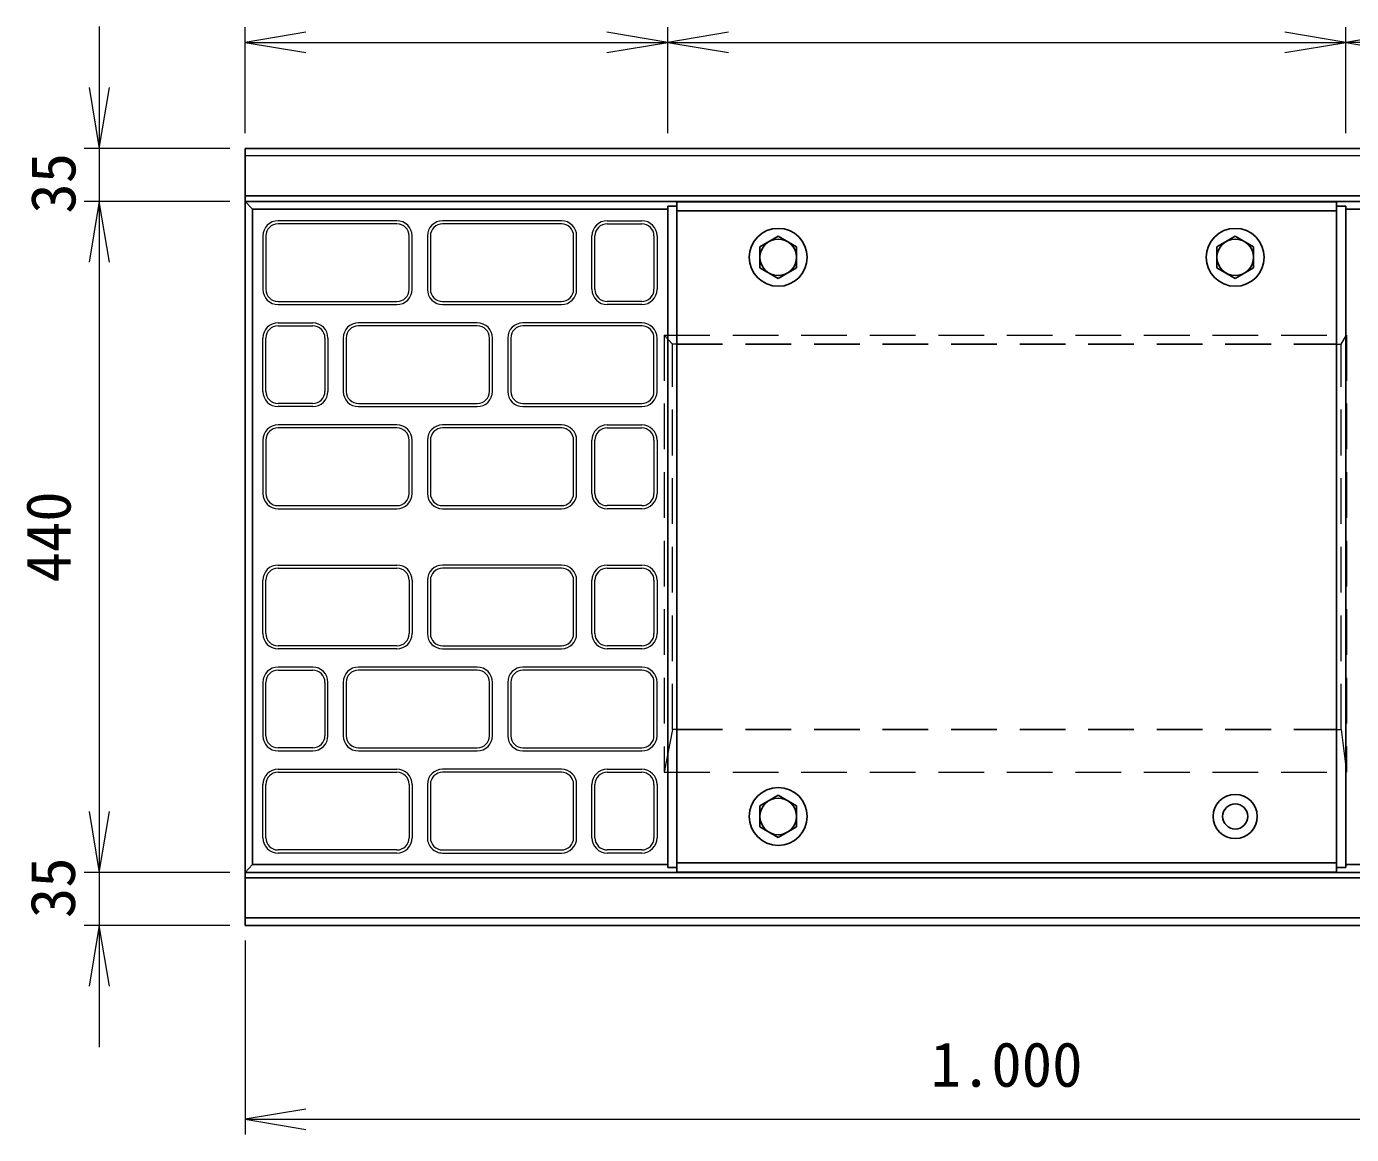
# Model space of a CAD drawing. Units: millimetres at full size, sheet at 1:20. Extents: x 0 to 8400, y -600 to 5940.
# Drawn here: x 6810 to 7679, y 2520 to 3248 of the extents above; entities that cross this region are included whole.
import ezdxf
from ezdxf.enums import TextEntityAlignment as Align

# ---------------------------------------------------------------- set-up
doc = ezdxf.new("R2010")
doc.units = ezdxf.units.MM
doc.header["$LTSCALE"] = 20
doc.linetypes.add('USER4', pattern=[2.25, 1.5, -0.75])
for name, color, linetype, lineweight in [('1', 7, 'Continuous', 9), ('_0-E_50-BASEPLATE', 3, 'Continuous', 25), ('_1-9_20-FRAME', 2, 'Continuous', 25), ('CON（太線）', 1, 'Continuous', 25), ('構造物-寸法', 7, 'Continuous', 9)]:
    doc.layers.add(name, color=color, linetype=linetype, lineweight=lineweight)
doc.styles.add('ＭＳ ゴシック', font='')
doc.styles.get('ＭＳ ゴシック').set_extended_font_data('MS Gothic')

# ---------------------------------------------------------------- blocks, each defined once
blk = doc.blocks.new('open_arrow')
at = {"color": 0, "linetype": 'Continuous', "lineweight": -2}
blk.add_lwpolyline([(7.5, 1.25), (0, 0), (7.5, -1.25)], dxfattribs=at)

msp = doc.modelspace()

# ---------------------------------------------------------------- linework, layer by layer
at = {"layer": '1'}
for p, q in [((6857.3, 3247.75), (6857.3, 3052.96)), ((6942.97, 3167.75), (6847.3, 3167.75)), ((7952.97, 3162.75), (6952.97, 3162.75)), ((6942.97, 3132.96), (6847.3, 3132.96)), ((6942.97, 3132.96), (6847.3, 3132.96)), ((6857.3, 3132.96), (6857.3, 2692.55)), ((6857.3, 2772.55), (6857.3, 2577.75)), ((6942.97, 2692.55), (6847.3, 2692.55)), ((6942.97, 2692.55), (6847.3, 2692.55)), ((6942.97, 2657.75), (6847.3, 2657.75))]:
    msp.add_line(p, q, dxfattribs=at)
at = {"layer": '_0-E_50-BASEPLATE'}
msp.add_circle((7602.97, 2729.25), 14.5, dxfattribs=at)
at = {"layer": '_1-9_20-FRAME'}
for p, q in [((7236.47, 3132.75), (7236.47, 3126.75)), ((7236.47, 3132.75), (7669.47, 3132.75)), ((7236.47, 3132.75), (7236.47, 3072.75)), ((7669.47, 3132.75), (7669.47, 3126.75)), ((7669.47, 3132.75), (7669.47, 3072.75)), ((7230.47, 2695.75), (7230.47, 3129.75)), ((7230.47, 3129.75), (7236.47, 3129.75)), ((7236.47, 2695.75), (7236.47, 3129.75)), ((7236.47, 3126.75), (7669.47, 3126.75)), ((7669.47, 2695.75), (7669.47, 3129.75)), ((7669.47, 3129.75), (7675.47, 3129.75)), ((7675.47, 2695.75), (7675.47, 3129.75)), ((7302.97, 3110.11), (7290.97, 3103.18)), ((7314.97, 3103.18), (7302.97, 3110.11)), ((7602.97, 3110.11), (7590.97, 3103.18)), ((7614.97, 3103.18), (7602.97, 3110.11)), ((7290.97, 3103.18), (7290.97, 3089.33)), ((7314.97, 3089.33), (7314.97, 3103.18)), ((7590.97, 3103.18), (7590.97, 3089.33)), ((7614.97, 3089.33), (7614.97, 3103.18)), ((7290.97, 3089.33), (7302.97, 3082.4)), ((7302.97, 3082.4), (7314.97, 3089.33)), ((7590.97, 3089.33), (7602.97, 3082.4)), ((7602.97, 3082.4), (7614.97, 3089.33)), ((7236.47, 2692.75), (7236.47, 2752.75)), ((7669.47, 2692.75), (7669.47, 2752.75)), ((7302.97, 2743.11), (7290.97, 2736.18)), ((7314.97, 2736.18), (7302.97, 2743.11)), ((7290.97, 2736.18), (7290.97, 2722.33)), ((7314.97, 2722.33), (7314.97, 2736.18)), ((7290.97, 2722.33), (7302.97, 2715.4)), ((7302.97, 2715.4), (7314.97, 2722.33)), ((7236.47, 2692.75), (7236.47, 2698.75)), ((7236.47, 2698.75), (7669.47, 2698.75)), ((7669.47, 2692.75), (7669.47, 2698.75)), ((7230.47, 2695.75), (7236.47, 2695.75)), ((7236.47, 2692.75), (7669.47, 2692.75)), ((7669.47, 2695.75), (7675.47, 2695.75))]:
    msp.add_line(p, q, dxfattribs=at)
at = {"layer": '_1-9_20-FRAME', "color": 7, "linetype": 'USER4', "lineweight": 9}
for p, q in [((7228.08, 3045.25), (7676.06, 3045.25)), ((7228.08, 3045.25), (7228.08, 2758.25)), ((7228.08, 3045.25), (7233.47, 3039.25)), ((7672.47, 3039.25), (7676.06, 3045.25)), ((7676.06, 3045.25), (7676.06, 2758.25)), ((7233.47, 2786.25), (7233.47, 3039.25)), ((7236.47, 3039.25), (7233.47, 3039.25)), ((7669.47, 3039.25), (7672.47, 3039.25)), ((7672.47, 2786.25), (7672.47, 3039.25)), ((7233.47, 2786.25), (7228.08, 2758.25)), ((7236.47, 2786.25), (7233.47, 2786.25)), ((7669.47, 2786.25), (7672.47, 2786.25)), ((7672.47, 2786.25), (7676.06, 2758.25)), ((7228.08, 2758.25), (7676.06, 2758.25))]:
    msp.add_line(p, q, dxfattribs=at)
at = {"layer": '_1-9_20-FRAME', "linetype": 'USER4'}
for p, q in [((7236.47, 3039.25), (7669.47, 3039.25)), ((7236.47, 2786.25), (7669.47, 2786.25))]:
    msp.add_line(p, q, dxfattribs=at)
at = {"layer": '_1-9_20-FRAME'}
for centre, radius in [((7302.97, 3096.25), 19), ((7602.97, 3096.25), 19), ((7302.97, 3096.25), 12), ((7602.97, 3096.25), 12), ((7302.97, 2729.25), 19), ((7302.97, 2729.25), 12), ((7602.97, 2729.25), 8.25)]:
    msp.add_circle(centre, radius, dxfattribs=at)
at = {"layer": 'CON（太線）'}
for p, q in [((6952.97, 3167.75), (6952.97, 2657.75)), ((7952.97, 3167.75), (6952.97, 3167.75)), ((6952.97, 3136.62), (7952.97, 3136.62)), ((6952.97, 3132.96), (7952.97, 3132.96)), ((6957.97, 3127.76), (6952.97, 3132.96)), ((6957.97, 3127.76), (7230.47, 3127.76)), ((6957.97, 3127.76), (6957.97, 2697.75)), ((7675.47, 3127.76), (7947.97, 3127.76)), ((6957.97, 2697.75), (6952.97, 2692.55)), ((6957.97, 2697.75), (7230.47, 2697.75)), ((7675.47, 2697.75), (7947.97, 2697.75)), ((6952.97, 2692.55), (7952.97, 2692.55)), ((7435.47, 2688.89), (6952.97, 2688.89)), ((6952.97, 2688.89), (7952.97, 2688.89)), ((7952.97, 2662.76), (6952.97, 2662.76)), ((6952.97, 2657.75), (7952.97, 2657.75))]:
    msp.add_line(p, q, dxfattribs=at)
at = {"layer": '構造物-寸法'}
for p, q in [((6952.97, 3177.75), (6952.97, 3247.35)), ((7230.47, 3177.75), (7230.47, 3247.35)), ((7230.47, 3177.75), (7230.47, 3247.35)), ((7675.47, 3177.75), (7675.47, 3247.35)), ((7675.47, 3177.75), (7675.47, 3247.35)), ((6952.97, 3237.35), (7230.47, 3237.35)), ((7230.47, 3237.35), (7675.47, 3237.35)), ((7952.97, 3237.35), (7675.47, 3237.35)), ((7052.67, 3120.25), (6974.67, 3120.25)), ((7052.67, 3118.25), (6974.67, 3118.25)), ((7160.67, 3120.25), (7082.67, 3120.25)), ((7160.67, 3118.25), (7082.67, 3118.25)), ((7190.67, 3120.25), (7213.42, 3120.25)), ((7190.67, 3118.25), (7213.42, 3118.25)), ((6964.67, 3110.25), (6964.67, 3075.25)), ((6966.67, 3110.25), (6966.67, 3075.25)), ((7060.67, 3075.25), (7060.67, 3110.25)), ((7062.67, 3075.25), (7062.67, 3110.25)), ((7072.67, 3110.25), (7072.67, 3075.25)), ((7074.67, 3110.25), (7074.67, 3075.25)), ((7168.67, 3075.25), (7168.67, 3110.25)), ((7170.67, 3075.25), (7170.67, 3110.25)), ((7180.67, 3075.25), (7180.67, 3110.25)), ((7182.67, 3075.25), (7182.67, 3110.25)), ((7221.42, 3110.25), (7221.42, 3075.25)), ((7223.42, 3110.25), (7223.42, 3075.25)), ((6974.67, 3067.25), (7052.67, 3067.25)), ((6974.67, 3065.25), (7052.67, 3065.25)), ((7082.67, 3067.25), (7160.67, 3067.25)), ((7082.67, 3065.25), (7160.67, 3065.25)), ((7213.42, 3067.25), (7190.67, 3067.25)), ((7213.42, 3065.25), (7190.67, 3065.25)), ((6974.67, 3053.25), (6997.42, 3053.25)), ((7105.42, 3053.25), (7027.42, 3053.25)), ((7213.42, 3053.25), (7135.42, 3053.25)), ((6974.67, 3051.25), (6997.42, 3051.25)), ((7105.42, 3051.25), (7027.42, 3051.25)), ((7213.42, 3051.25), (7135.42, 3051.25)), ((6964.67, 3008.25), (6964.67, 3043.25)), ((6966.67, 3008.25), (6966.67, 3043.25)), ((7005.42, 3043.25), (7005.42, 3008.25)), ((7007.42, 3043.25), (7007.42, 3008.25)), ((7017.42, 3043.25), (7017.42, 3008.25)), ((7019.42, 3043.25), (7019.42, 3008.25)), ((7113.42, 3008.25), (7113.42, 3043.25)), ((7115.42, 3008.25), (7115.42, 3043.25)), ((7125.42, 3043.25), (7125.42, 3008.25)), ((7127.42, 3043.25), (7127.42, 3008.25)), ((7221.42, 3008.25), (7221.42, 3043.25)), ((7223.42, 3008.25), (7223.42, 3043.25)), ((6997.42, 3000.25), (6974.67, 3000.25)), ((6997.42, 2998.25), (6974.67, 2998.25)), ((7027.42, 3000.25), (7105.42, 3000.25)), ((7027.42, 2998.25), (7105.42, 2998.25)), ((7135.42, 3000.25), (7213.42, 3000.25)), ((7135.42, 2998.25), (7213.42, 2998.25)), ((7052.67, 2986.25), (6974.67, 2986.25)), ((7052.67, 2984.25), (6974.67, 2984.25)), ((7160.67, 2986.25), (7082.67, 2986.25)), ((7160.67, 2984.25), (7082.67, 2984.25)), ((7190.67, 2986.25), (7213.42, 2986.25)), ((7190.67, 2984.25), (7213.42, 2984.25)), ((6964.67, 2976.25), (6964.67, 2941.25)), ((6966.67, 2976.25), (6966.67, 2941.25)), ((7060.67, 2941.25), (7060.67, 2976.25)), ((7062.67, 2941.25), (7062.67, 2976.25)), ((7072.67, 2976.25), (7072.67, 2941.25)), ((7074.67, 2976.25), (7074.67, 2941.25)), ((7168.67, 2941.25), (7168.67, 2976.25)), ((7170.67, 2941.25), (7170.67, 2976.25)), ((7180.67, 2941.25), (7180.67, 2976.25)), ((7182.67, 2941.25), (7182.67, 2976.25)), ((7221.42, 2976.25), (7221.42, 2941.25)), ((7223.42, 2976.25), (7223.42, 2941.25)), ((6974.67, 2933.25), (7052.67, 2933.25)), ((6974.67, 2931.25), (7052.67, 2931.25)), ((7082.67, 2933.25), (7160.67, 2933.25)), ((7082.67, 2931.25), (7160.67, 2931.25)), ((7213.42, 2933.25), (7190.67, 2933.25)), ((7213.42, 2931.25), (7190.67, 2931.25)), ((6974.67, 2894.25), (7052.67, 2894.25)), ((6974.67, 2892.25), (7052.67, 2892.25)), ((7160.67, 2894.25), (7082.67, 2894.25)), ((7160.67, 2892.25), (7082.67, 2892.25)), ((7190.67, 2894.25), (7213.42, 2894.25)), ((7190.67, 2892.25), (7213.42, 2892.25)), ((6964.67, 2849.25), (6964.67, 2884.25)), ((6966.67, 2849.25), (6966.67, 2884.25)), ((7060.67, 2884.25), (7060.67, 2849.25)), ((7062.67, 2884.25), (7062.67, 2849.25)), ((7072.67, 2884.25), (7072.67, 2849.25)), ((7074.67, 2884.25), (7074.67, 2849.25)), ((7168.67, 2849.25), (7168.67, 2884.25)), ((7170.67, 2849.25), (7170.67, 2884.25)), ((7180.67, 2849.25), (7180.67, 2884.25)), ((7182.67, 2849.25), (7182.67, 2884.25)), ((7221.42, 2884.25), (7221.42, 2849.25)), ((7223.42, 2884.25), (7223.42, 2849.25)), ((7052.67, 2841.25), (6974.67, 2841.25)), ((7052.67, 2839.25), (6974.67, 2839.25)), ((7082.67, 2841.25), (7160.67, 2841.25)), ((7082.67, 2839.25), (7160.67, 2839.25)), ((7213.42, 2841.25), (7190.67, 2841.25)), ((7213.42, 2839.25), (7190.67, 2839.25)), ((6997.42, 2827.25), (6974.67, 2827.25)), ((7105.42, 2827.25), (7027.42, 2827.25)), ((7213.42, 2827.25), (7135.42, 2827.25)), ((6974.67, 2825.25), (6997.42, 2825.25)), ((7105.42, 2825.25), (7027.42, 2825.25)), ((7213.42, 2825.25), (7135.42, 2825.25)), ((6964.67, 2817.25), (6964.67, 2782.25)), ((6966.67, 2782.25), (6966.67, 2817.25)), ((7005.42, 2817.25), (7005.42, 2782.25)), ((7007.42, 2782.25), (7007.42, 2817.25)), ((7017.42, 2817.25), (7017.42, 2782.25)), ((7019.42, 2817.25), (7019.42, 2782.25)), ((7113.42, 2782.25), (7113.42, 2817.25)), ((7115.42, 2782.25), (7115.42, 2817.25)), ((7125.42, 2817.25), (7125.42, 2782.25)), ((7127.42, 2817.25), (7127.42, 2782.25)), ((7221.42, 2782.25), (7221.42, 2817.25)), ((7223.42, 2782.25), (7223.42, 2817.25)), ((6997.42, 2774.25), (6974.67, 2774.25)), ((6974.67, 2772.25), (6997.42, 2772.25)), ((7027.42, 2774.25), (7105.42, 2774.25)), ((7027.42, 2772.25), (7105.42, 2772.25)), ((7135.42, 2774.25), (7213.42, 2774.25)), ((7135.42, 2772.25), (7213.42, 2772.25)), ((6974.67, 2760.25), (7052.67, 2760.25)), ((6974.67, 2758.25), (7052.67, 2758.25)), ((7160.67, 2760.25), (7082.67, 2760.25)), ((7160.67, 2758.25), (7082.67, 2758.25)), ((7190.67, 2760.25), (7213.42, 2760.25)), ((7190.67, 2758.25), (7213.42, 2758.25)), ((6964.67, 2715.25), (6964.67, 2750.25)), ((6966.67, 2715.25), (6966.67, 2750.25)), ((7060.67, 2750.25), (7060.67, 2715.25)), ((7062.67, 2750.25), (7062.67, 2715.25)), ((7072.67, 2750.25), (7072.67, 2715.25)), ((7074.67, 2750.25), (7074.67, 2715.25)), ((7168.67, 2715.25), (7168.67, 2750.25)), ((7170.67, 2715.25), (7170.67, 2750.25)), ((7180.67, 2715.25), (7180.67, 2750.25)), ((7182.67, 2715.25), (7182.67, 2750.25)), ((7221.42, 2750.25), (7221.42, 2715.25)), ((7223.42, 2750.25), (7223.42, 2715.25)), ((7052.67, 2707.25), (6974.67, 2707.25)), ((7052.67, 2705.25), (6974.67, 2705.25)), ((7082.67, 2707.25), (7160.67, 2707.25)), ((7082.67, 2705.25), (7160.67, 2705.25)), ((7213.42, 2707.25), (7190.67, 2707.25)), ((7213.42, 2705.25), (7190.67, 2705.25)), ((6952.97, 2647.75), (6952.97, 2520.48)), ((6952.97, 2530.48), (7952.97, 2530.48))]:
    msp.add_line(p, q, dxfattribs=at)
for centre, radius, start, end in [((6974.67, 3110.25), 10, 90, 180), ((6974.67, 3110.25), 8, 90, 180), ((7052.67, 3110.25), 10, 0, 90), ((7052.67, 3110.25), 8, 359.99998, 89.99998), ((7082.67, 3110.25), 10, 90, 180), ((7082.67, 3110.25), 8, 90, 180), ((7160.67, 3110.25), 10, 0, 90), ((7160.67, 3110.25), 8, 0, 90), ((7190.67, 3110.25), 10, 89.99998, 179.99998), ((7190.67, 3110.25), 8, 90.00002, 180.00002), ((7213.42, 3110.25), 10, 0, 90), ((7213.42, 3110.25), 8, 0, 90), ((6974.67, 3075.25), 10, 180, 270), ((6974.67, 3075.25), 8, 180, 270), ((7052.67, 3075.25), 10, 270, 0), ((7052.67, 3075.25), 8, 270, 0), ((7082.67, 3075.25), 10, 180, 270), ((7082.67, 3075.25), 8, 180, 270), ((7160.67, 3075.25), 10, 270, 0), ((7160.67, 3075.25), 8, 270, 360), ((7190.67, 3075.25), 10, 180, 270), ((7190.67, 3075.25), 8, 180, 270), ((7213.42, 3075.25), 10, 270, 0), ((7213.42, 3075.25), 8, 270, 0), ((6974.67, 3043.25), 10, 90, 180), ((6997.42, 3043.25), 10, 0, 90), ((7027.42, 3043.25), 10, 90, 180), ((7105.42, 3043.25), 10, 0, 90), ((7135.42, 3043.25), 10, 90, 180), ((7213.42, 3043.25), 10, 0, 90), ((6974.67, 3043.25), 8, 89.99998, 179.99998), ((6997.42, 3043.25), 8, 360, 90), ((7027.42, 3043.25), 8, 90, 180), ((7105.42, 3043.25), 8, 0.00002, 90.00002), ((7135.42, 3043.25), 8, 90, 180), ((7213.42, 3043.25), 8, 0.00002, 90.00002), ((6974.67, 3008.25), 10, 180, 270), ((6974.67, 3008.25), 8, 180, 270), ((6997.42, 3008.25), 10, 270, 0), ((6997.42, 3008.25), 8, 270.00002, 0.00002), ((7027.42, 3008.25), 10, 180, 270), ((7027.42, 3008.25), 8, 180.00002, 270.00002), ((7105.42, 3008.25), 10, 270, 0), ((7105.42, 3008.25), 8, 270, 360), ((7135.42, 3008.25), 10, 180, 270), ((7135.42, 3008.25), 8, 179.99998, 269.99998), ((7213.42, 3008.25), 10, 270, 0), ((7213.42, 3008.25), 8, 270, 360), ((6974.67, 2976.25), 10, 90, 180), ((6974.67, 2976.25), 8, 90, 180), ((7052.67, 2976.25), 10, 0.00002, 90.00002), ((7052.67, 2976.25), 8, 359.99998, 89.99998), ((7082.67, 2976.25), 10, 90, 180), ((7082.67, 2976.25), 8, 90, 180), ((7160.67, 2976.25), 10, 0, 90), ((7160.67, 2976.25), 8, 0.00002, 90.00002), ((7190.67, 2976.25), 10, 90, 180), ((7190.67, 2976.25), 8, 90, 180), ((7213.42, 2976.25), 10, 0, 90), ((7213.42, 2976.25), 8, 0, 90), ((6974.67, 2941.25), 10, 180, 270), ((6974.67, 2941.25), 8, 180, 270), ((7052.67, 2941.25), 10, 270, 0), ((7052.67, 2941.25), 8, 270, 0), ((7082.67, 2941.25), 10, 180, 270), ((7082.67, 2941.25), 8, 180.00002, 270.00002), ((7160.67, 2941.25), 10, 270, 0), ((7160.67, 2941.25), 8, 270, 360), ((7190.67, 2941.25), 10, 180, 270), ((7190.67, 2941.25), 8, 180, 270), ((7213.42, 2941.25), 10, 270, 0), ((7213.42, 2941.25), 8, 270, 0), ((6974.67, 2884.25), 10, 90, 180), ((6974.67, 2884.25), 8, 90, 180), ((7052.67, 2884.25), 10, 0, 90), ((7052.67, 2884.25), 8, 0, 90), ((7082.67, 2884.25), 10, 90, 180), ((7082.67, 2884.25), 8, 90, 180), ((7160.67, 2884.25), 10, 0, 90), ((7160.67, 2884.25), 8, 0.00002, 90.00002), ((7190.67, 2884.25), 10, 90, 180), ((7190.67, 2884.25), 8, 90.00002, 180.00002), ((7213.42, 2884.25), 10, 0, 90), ((7213.42, 2884.25), 8, 0, 90), ((6974.67, 2849.25), 10, 180, 270), ((6974.67, 2849.25), 8, 180, 270), ((7052.67, 2849.25), 10, 270, 0), ((7052.67, 2849.25), 8, 270, 0), ((7082.67, 2849.25), 10, 180, 270), ((7082.67, 2849.25), 8, 180, 270), ((7160.67, 2849.25), 10, 270, 0), ((7160.67, 2849.25), 8, 270, 360), ((7190.67, 2849.25), 10, 180, 270), ((7190.67, 2849.25), 8, 180, 270), ((7213.42, 2849.25), 10, 270, 0), ((7213.42, 2849.25), 8, 269.99998, 359.99998), ((6974.67, 2817.25), 10, 90, 180), ((6997.42, 2817.25), 10, 0, 90), ((7027.42, 2817.25), 10, 90, 180), ((7105.42, 2817.25), 10, 0, 90), ((7135.42, 2817.25), 10, 90, 180), ((7213.42, 2817.25), 10, 0, 90), ((6974.67, 2817.25), 8, 89.99998, 179.99998), ((6997.42, 2817.25), 8, 360, 90), ((7027.42, 2817.25), 8, 90, 180), ((7105.42, 2817.25), 8, 0.00002, 90.00002), ((7135.42, 2817.25), 8, 90, 180), ((7213.42, 2817.25), 8, 0.00002, 90.00002), ((6974.67, 2782.25), 10, 180, 270), ((6974.67, 2782.25), 8, 180, 270), ((6997.42, 2782.25), 10, 270, 0), ((6997.42, 2782.25), 8, 270.00002, 0.00002), ((7027.42, 2782.25), 10, 180, 270), ((7027.42, 2782.25), 8, 180.00002, 270.00002), ((7105.42, 2782.25), 10, 270, 0), ((7105.42, 2782.25), 8, 270, 0), ((7135.42, 2782.25), 10, 180, 270), ((7135.42, 2782.25), 8, 179.99998, 269.99998), ((7213.42, 2782.25), 10, 270, 0), ((7213.42, 2782.25), 8, 270, 0), ((6974.67, 2750.25), 10, 89.99998, 179.99998), ((6974.67, 2750.25), 8, 89.99998, 179.99998), ((7052.67, 2750.25), 10, 0, 90), ((7052.67, 2750.25), 8, 0, 90), ((7082.67, 2750.25), 10, 90, 180), ((7082.67, 2750.25), 8, 90, 180), ((7160.67, 2750.25), 10, 0, 90), ((7160.67, 2750.25), 8, 0.00002, 90.00002), ((7190.67, 2750.25), 10, 90, 180), ((7190.67, 2750.25), 8, 90.00002, 180.00002), ((7213.42, 2750.25), 10, 0, 90), ((7213.42, 2750.25), 8, 0, 90), ((6974.67, 2715.25), 10, 180, 270), ((6974.67, 2715.25), 8, 180, 270), ((7052.67, 2715.25), 10, 270, 0), ((7052.67, 2715.25), 8, 270, 0), ((7082.67, 2715.25), 10, 179.99998, 269.99998), ((7082.67, 2715.25), 8, 180, 270), ((7160.67, 2715.25), 10, 270, 0), ((7160.67, 2715.25), 8, 270, 360), ((7190.67, 2715.25), 10, 180, 270), ((7190.67, 2715.25), 8, 180, 270), ((7213.42, 2715.25), 10, 270, 0), ((7213.42, 2715.25), 8, 269.99998, 359.99998)]:
    msp.add_arc(centre, radius, start, end, dxfattribs=at)

# ---------------------------------------------------------------- block references
at = {"layer": '1', "xscale": 5.33, "yscale": 5.33}
for p, rotation in [((6857.3, 3167.75), 90), ((6857.3, 3132.96), 270), ((6857.3, 3132.96), 270), ((6857.3, 2692.55), 90), ((6857.3, 2692.55), 90), ((6857.3, 2657.75), 270)]:
    msp.add_blockref('open_arrow', p, dxfattribs=dict(at, rotation=rotation))
at = {"layer": '構造物-寸法', "xscale": 5.33, "yscale": 5.33}
for p in [(6952.97, 3237.35), (7230.47, 3237.35), (7675.47, 3237.35), (6952.97, 2530.48)]:
    msp.add_blockref('open_arrow', p, dxfattribs=at)
at = {"layer": '構造物-寸法', "xscale": 5.33, "yscale": 5.33, "rotation": 180}
for p in [(7230.47, 3237.35), (7675.47, 3237.35)]:
    msp.add_blockref('open_arrow', p, dxfattribs=at)

# ---------------------------------------------------------------- texts
at = {"layer": '1', "style": 'ＭＳ ゴシック'}
for s, p in [('35', (6850.47, 3124.9)), ('440', (6847.3, 2882.76)), ('35', (6850.17, 2662.51))]:
    msp.add_text(s, height=29.33, rotation=90, dxfattribs=at).set_placement(p, align=Align.BOTTOM_LEFT)
at = {"layer": '構造物-寸法', "style": 'ＭＳ ゴシック'}
msp.add_text('1.000', height=29.33, dxfattribs=at).set_placement((7402.97, 2543.02), align=Align.BOTTOM_LEFT)

doc.saveas('drawing.dxf')
